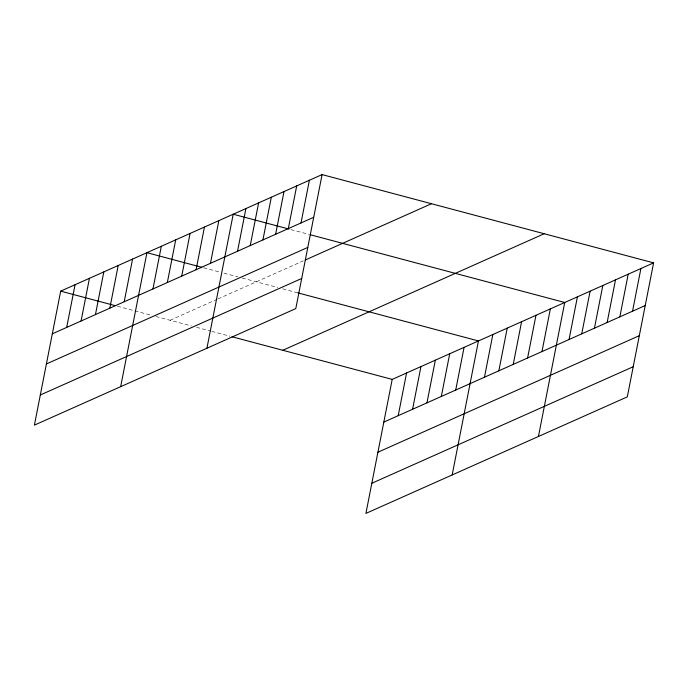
<?xml version="1.0" encoding="UTF-8"?>
<svg xmlns="http://www.w3.org/2000/svg" width="688" height="688" viewBox="0 0 688 688"><rect width="100%" height="100%" fill="white"/><g stroke="black" fill="none" stroke-linecap="round" stroke-linejoin="round"><path stroke-width="0.52" stroke-dasharray="3.44 2.58" d="M170.091 320.264L217.055 299.323M218.01 298.902L303.313 260.864M290.955 229.594L309.187 234.445M203.674 267.778L219.885 272.095M223.935 273.179L238.117 276.954M242.167 278.029L277.677 287.481M282.751 288.831L297.981 292.89M117.416 306.237L151.859 315.405M155.909 316.489L191.41 325.94M196.493 327.29L210.709 331.074M211.723 331.349L229.998 336.217"/><path stroke-width="1.03" d="M322.087 174.597L60.69 291.136L34.4 425.132L295.797 308.602L322.087 174.597L653.6 262.868L627.31 396.864L365.913 513.403L392.203 379.398L653.6 262.868M66.693 327.411L75.069 284.729M81.072 321.004L89.44 278.313M95.443 314.597L103.819 271.906M109.822 308.181L118.198 265.499M124.201 301.774L132.578 259.084M120.658 386.682L146.948 252.677L201.653 267.245M152.951 288.951L161.327 246.27M167.33 282.544L175.707 239.863M181.709 276.137L190.086 233.447M196.089 269.722L204.456 227.04M210.459 263.315L218.836 220.633M206.925 348.223L233.215 214.217L288.926 229.052M237.532 251.249L245.908 208.559M250.234 245.582L258.611 202.9M262.928 239.923L271.304 197.241M275.621 234.264L283.998 191.582M288.324 228.605L296.7 185.915M301.017 222.946L309.394 180.256M398.206 415.681L406.574 372.991M412.576 409.265L420.953 366.584M426.956 402.858L435.332 360.177M441.335 396.451L449.711 353.761M455.714 390.036L464.082 347.354M452.171 474.944L478.461 340.947L297.981 292.89M484.464 377.222L492.84 334.531M498.843 370.815L507.219 328.124M513.222 364.399L521.59 321.717M527.593 357.992L535.969 315.302M541.972 351.585L550.348 308.895M538.437 436.484L564.728 302.488L310.193 234.72M569.045 339.511L577.421 296.829M581.738 333.852L590.115 291.17M594.441 328.193L602.817 285.503M607.134 322.534L615.511 279.844M619.836 316.876L628.204 274.185M632.53 311.208L640.906 268.526M52.314 333.818L313.711 217.288M46.406 363.952L307.803 247.422M305.231 260.012L431.488 203.725M40.308 394.998L301.714 278.468M282.802 350.269L544.199 233.739M383.827 422.088L645.224 305.549M377.91 452.222L639.315 335.684M371.821 483.268L633.218 366.73M60.69 291.136L115.386 305.696M232.028 336.759L392.203 379.398"/></g></svg>
